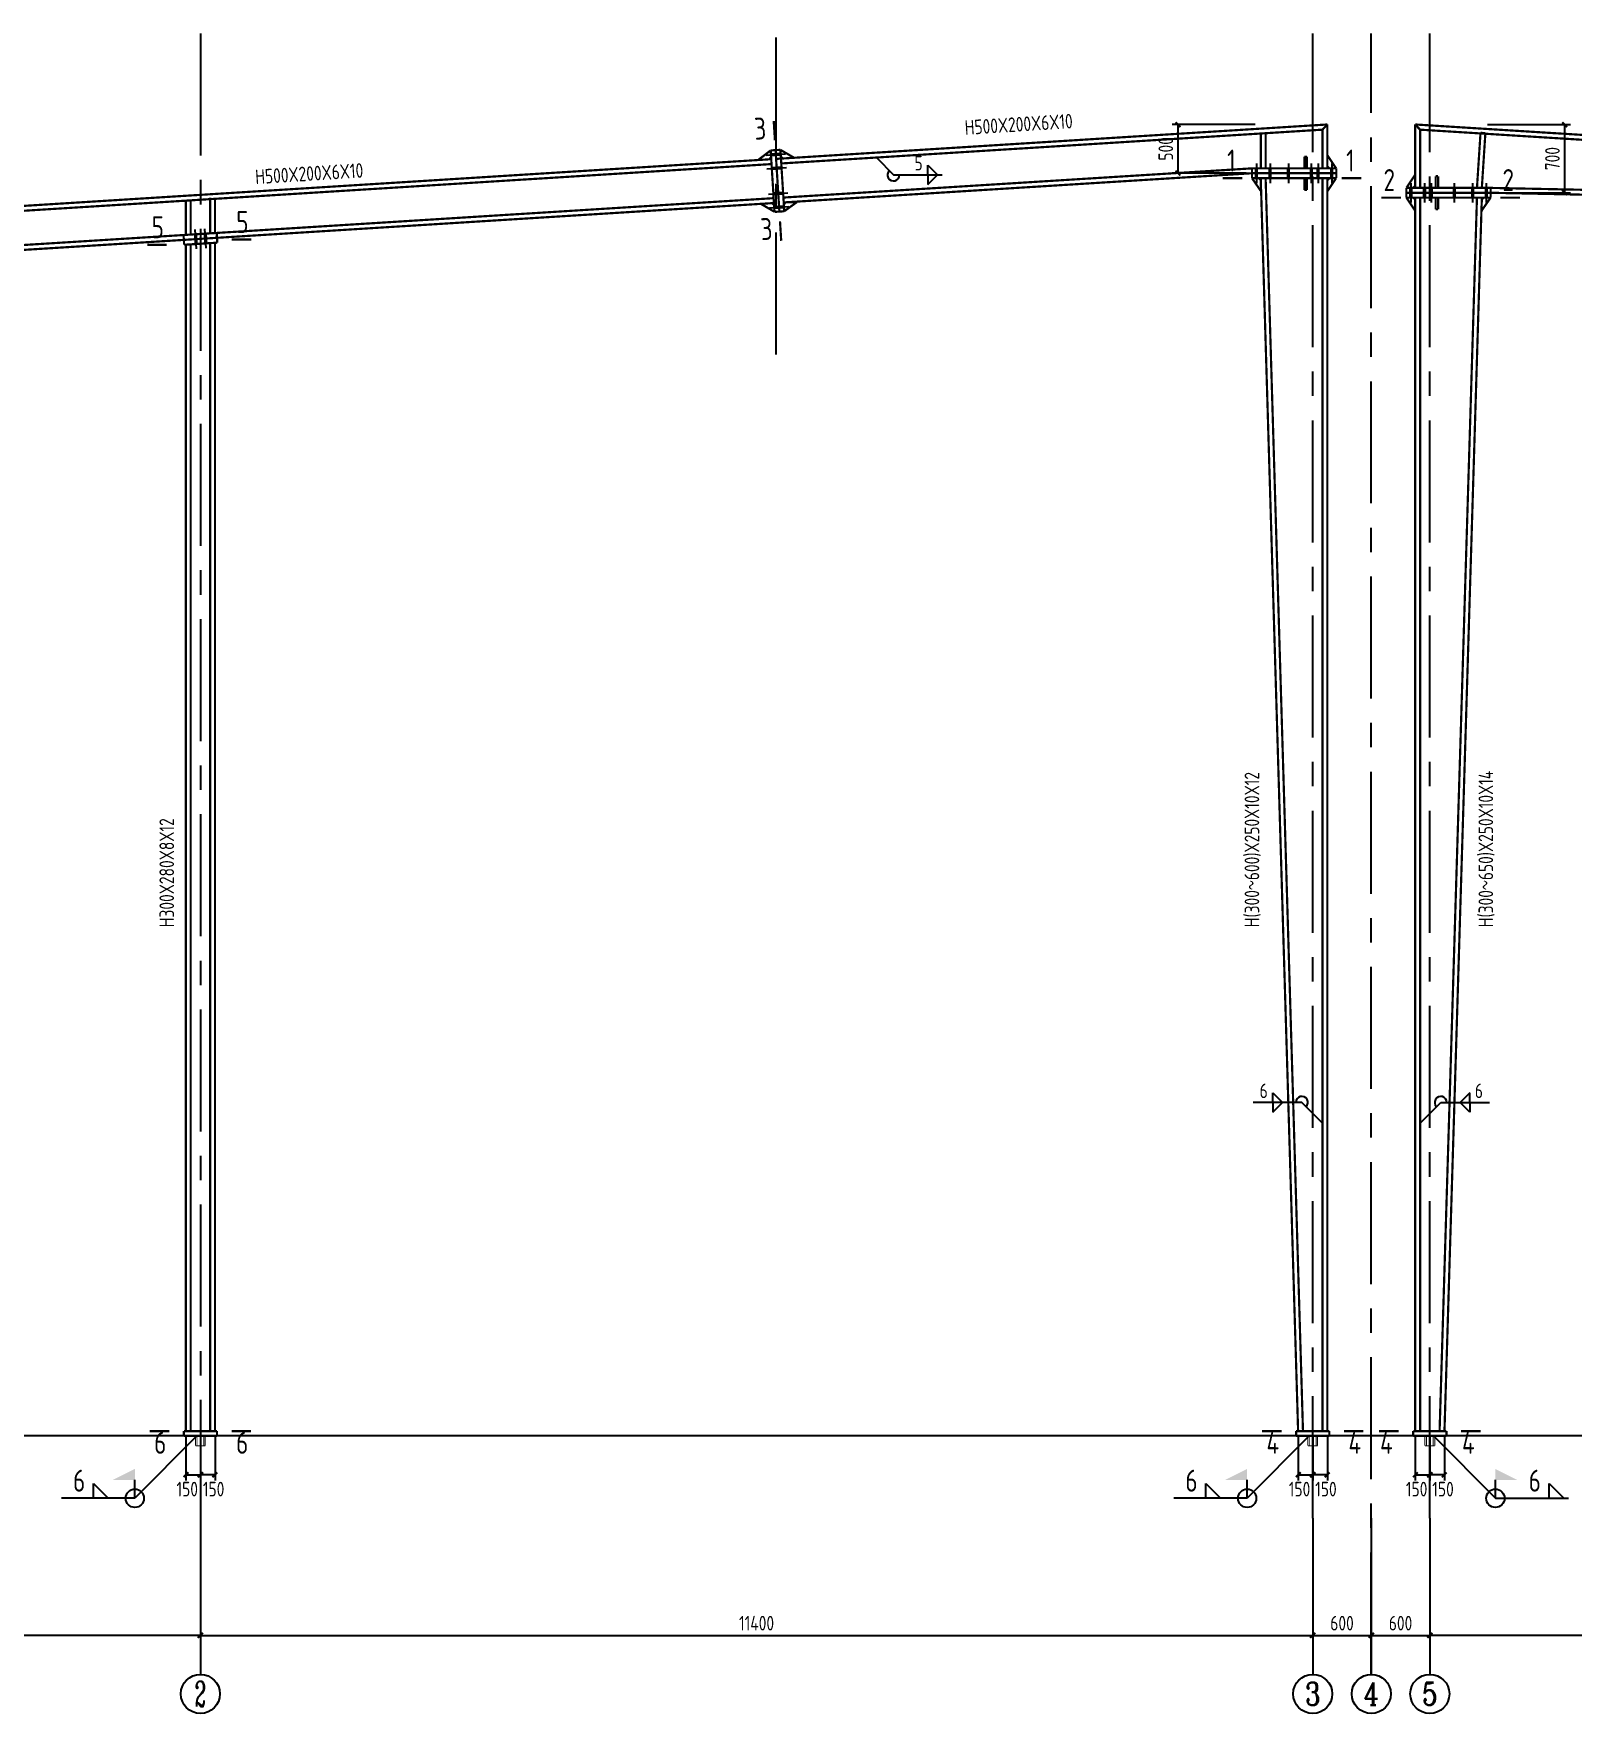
# Model space of a CAD drawing. Header units: millimetres. Extents: x 866309 to 879639, y 39442 to 44891.
# Drawn here: x 877559.4 to 877874.8, y 39659.6 to 40003.8 of the extents above; entities that cross this region are included whole.
import ezdxf
from ezdxf.enums import TextEntityAlignment as Align

# ---------------------------------------------------------------- set-up
doc = ezdxf.new("R2010")
doc.units = ezdxf.units.MM
doc.header["$LTSCALE"] = 1000
doc.header["$MEASUREMENT"] = 0
doc.linetypes.add('CENTER', pattern=[2, 1.25, -0.25, 0.25, -0.25])
doc.linetypes.add('DOTE', pattern=[2.42, 2, -0.2, 0.02, -0.2])
for name, color, linetype in [('10', 7, 'Continuous'), ('114', 2, 'Continuous'), ('116', 1, 'Continuous'), ('14', 2, 'Continuous'), ('AXIS', 3, 'Continuous'), ('AXIS_TEXT', 7, 'Continuous'), ('DIM', 7, 'Continuous'), ('DOTE', 1, 'DOTE'), ('M_Prof', 2, 'Continuous'), ('柱子', 8, 'Continuous'), ('标准截面(白色)', 7, 'Continuous'), ('焊缝标注', 3, 'Continuous')]:
    doc.layers.add(name, color=color, linetype=linetype)
doc.styles.add('_TCH_AXIS', font='COMPLEX', dxfattribs={"bigfont": 'GBCBIG'})
doc.styles.add('COMPLEX', font='COMPLEX')
doc.styles.add('GBHZ', font='gbenor.shx', dxfattribs={"width": 0.9, "bigfont": 'gbcbig.shx'})
doc.dimstyles.new('Y50', dxfattribs={"dimscale": 0, "dimtxt": 3, "dimasz": 0.01, "dimexe": 1.2, "dimexo": 1, "dimgap": 1, "dimtad": 1, "dimdec": 0, "dimlfac": 50, "dimzin": 0, "dimdsep": 46, "dimtxsty": 'GBHZ', "dimblk1": 'DX', "dimblk2": 'DX', "dimsah": 1, "dimcen": 0.09, "dimdle": 1, "dimadec": 0, "dimazin": 0, "dimtfac": 1, "dimtdec": 0, "dimtix": 1, "dimtmove": 2, "dimatfit": 3, "dimldrblk": 'DX', "dimfxl": 0, "dimtolj": 1, "dimtzin": 0, "dimarcsym": 0})

# ---------------------------------------------------------------- blocks, each defined once
blk = doc.blocks.new('_AXISO')
blk.add_circle((0, 0), 0.5)
at = {"layer": 'AXIS_TEXT', "style": 'COMPLEX', "width": 1.041667}
blk.add_attdef('A', text='', height=0.56, dxfattribs=at).set_placement((-0.25, -0.28), (0.25, -0.28), align=Align.FIT)
blk = doc.blocks.new('DX')
at = {"color": 0, "linetype": 'ByBlock', "const_width": 40}
blk.add_lwpolyline([(-54, -51), (46, 49)], dxfattribs=at)
blk = doc.blocks.new('*D2059')
at = {"layer": 'Defpoints', "color": 0, "transparency": 16777216}
for p in [(877593.61, 39699.56), (877821.61, 39699.56), (877821.61, 39675.56)]:
    blk.add_point(p, dxfattribs=at)
at = {"layer": 'dim', "color": 0, "lineweight": -2, "transparency": 16777216}
for p, q in [((877593.61, 39698.56), (877593.61, 39674.36)), ((877821.61, 39698.56), (877821.61, 39674.36)), ((877593.62, 39675.56), (877821.6, 39675.56))]:
    blk.add_line(p, q, dxfattribs=at)
at = {"layer": 'dim', "color": 0, "lineweight": -2, "transparency": 16777216, "xscale": 0.01, "yscale": 0.01, "zscale": 0.01, "rotation": 180}
blk.add_blockref('DX', (877593.61, 39675.56), dxfattribs=at)
at = {"layer": 'dim', "color": 0, "lineweight": -2, "transparency": 16777216, "xscale": 0.01, "yscale": 0.01, "zscale": 0.01}
blk.add_blockref('DX', (877821.61, 39675.56), dxfattribs=at)
at = {"layer": 'dim', "color": 0, "transparency": 16777216, "insert": (877707.61, 39678.06), "char_height": 3, "attachment_point": 5, "style": 'GBHZ'}
blk.add_mtext('\\A1;11400', dxfattribs=at)
blk = doc.blocks.new('*D2060')
at = {"layer": 'Defpoints', "color": 0, "transparency": 16777216}
for p in [(877821.61, 39699.56), (877833.61, 39699.56), (877833.61, 39675.56)]:
    blk.add_point(p, dxfattribs=at)
at = {"layer": 'dim', "color": 0, "lineweight": -2, "transparency": 16777216}
for p, q in [((877821.61, 39698.56), (877821.61, 39674.36)), ((877833.61, 39698.56), (877833.61, 39674.36)), ((877821.62, 39675.56), (877833.6, 39675.56))]:
    blk.add_line(p, q, dxfattribs=at)
at = {"layer": 'dim', "color": 0, "lineweight": -2, "transparency": 16777216, "xscale": 0.01, "yscale": 0.01, "zscale": 0.01, "rotation": 180}
blk.add_blockref('DX', (877821.61, 39675.56), dxfattribs=at)
at = {"layer": 'dim', "color": 0, "lineweight": -2, "transparency": 16777216, "xscale": 0.01, "yscale": 0.01, "zscale": 0.01}
blk.add_blockref('DX', (877833.61, 39675.56), dxfattribs=at)
at = {"layer": 'dim', "color": 0, "transparency": 16777216, "insert": (877827.61, 39678.06), "char_height": 3, "attachment_point": 5, "style": 'GBHZ'}
blk.add_mtext('\\A1;600', dxfattribs=at)
blk = doc.blocks.new('*D2061')
at = {"layer": 'Defpoints', "color": 0, "transparency": 16777216}
for p in [(877833.61, 39699.56), (877845.61, 39699.56), (877845.61, 39675.56)]:
    blk.add_point(p, dxfattribs=at)
at = {"layer": 'dim', "color": 0, "lineweight": -2, "transparency": 16777216}
for p, q in [((877833.61, 39698.56), (877833.61, 39674.36)), ((877845.61, 39698.56), (877845.61, 39674.36)), ((877833.62, 39675.56), (877845.6, 39675.56))]:
    blk.add_line(p, q, dxfattribs=at)
at = {"layer": 'dim', "color": 0, "lineweight": -2, "transparency": 16777216, "xscale": 0.01, "yscale": 0.01, "zscale": 0.01, "rotation": 180}
blk.add_blockref('DX', (877833.61, 39675.56), dxfattribs=at)
at = {"layer": 'dim', "color": 0, "lineweight": -2, "transparency": 16777216, "xscale": 0.01, "yscale": 0.01, "zscale": 0.01}
blk.add_blockref('DX', (877845.61, 39675.56), dxfattribs=at)
at = {"layer": 'dim', "color": 0, "transparency": 16777216, "insert": (877839.61, 39678.06), "char_height": 3, "attachment_point": 5, "style": 'GBHZ'}
blk.add_mtext('\\A1;600', dxfattribs=at)
blk = doc.blocks.new('*D2064')
at = {"layer": 'Defpoints', "color": 0, "transparency": 16777216}
for p in [(877810.83, 39985.21), (877793.99, 39975.21), (877809, 39975.21)]:
    blk.add_point(p, dxfattribs=at)
at = {"layer": 'dim', "color": 0, "lineweight": -2, "transparency": 16777216}
for p, q in [((877809.83, 39985.21), (877792.79, 39985.21)), ((877793.99, 39985.2), (877793.99, 39975.22)), ((877808, 39975.21), (877792.79, 39975.21))]:
    blk.add_line(p, q, dxfattribs=at)
at = {"layer": 'dim', "color": 0, "lineweight": -2, "transparency": 16777216, "xscale": 0.01, "yscale": 0.01, "zscale": 0.01}
for p, rotation in [((877793.99, 39985.21), 90), ((877793.99, 39975.21), 270)]:
    blk.add_blockref('DX', p, dxfattribs=dict(at, rotation=rotation))
at = {"layer": 'dim', "color": 0, "transparency": 16777216, "insert": (877791.49, 39980.21), "char_height": 3, "attachment_point": 5, "rotation": 90, "style": 'GBHZ'}
blk.add_mtext('\\A1;500', dxfattribs=at)
blk = doc.blocks.new('*D2065')
at = {"layer": 'Defpoints', "color": 0, "transparency": 16777216}
for p in [(877818.61, 39717.42), (877821.61, 39717.42), (877821.61, 39708.47)]:
    blk.add_point(p, dxfattribs=at)
at = {"layer": 'dim', "color": 0, "lineweight": -2, "transparency": 16777216}
for p, q in [((877818.61, 39716.42), (877818.61, 39707.27)), ((877821.61, 39716.42), (877821.61, 39707.27)), ((877818.62, 39708.47), (877821.6, 39708.47))]:
    blk.add_line(p, q, dxfattribs=at)
at = {"layer": 'dim', "color": 0, "lineweight": -2, "transparency": 16777216, "xscale": 0.01, "yscale": 0.01, "zscale": 0.01, "rotation": 180}
blk.add_blockref('DX', (877818.61, 39708.47), dxfattribs=at)
at = {"layer": 'dim', "color": 0, "lineweight": -2, "transparency": 16777216, "xscale": 0.01, "yscale": 0.01, "zscale": 0.01}
blk.add_blockref('DX', (877821.61, 39708.47), dxfattribs=at)
at = {"layer": 'dim', "color": 0, "transparency": 16777216, "insert": (877818.91, 39705.53), "char_height": 3, "attachment_point": 5, "style": 'GBHZ'}
blk.add_mtext('\\A1;150', dxfattribs=at)
blk = doc.blocks.new('*D2066')
at = {"layer": 'Defpoints', "color": 0, "transparency": 16777216}
for p in [(877821.61, 39717.42), (877824.61, 39717.42), (877821.61, 39708.47)]:
    blk.add_point(p, dxfattribs=at)
at = {"layer": 'dim', "color": 0, "lineweight": -2, "transparency": 16777216}
for p, q in [((877821.61, 39716.42), (877821.61, 39707.27)), ((877824.61, 39716.42), (877824.61, 39707.27)), ((877824.6, 39708.47), (877821.62, 39708.47))]:
    blk.add_line(p, q, dxfattribs=at)
at = {"layer": 'dim', "color": 0, "lineweight": -2, "transparency": 16777216, "xscale": 0.01, "yscale": 0.01, "zscale": 0.01, "rotation": 180}
blk.add_blockref('DX', (877821.61, 39708.47), dxfattribs=at)
at = {"layer": 'dim', "color": 0, "lineweight": -2, "transparency": 16777216, "xscale": 0.01, "yscale": 0.01, "zscale": 0.01}
blk.add_blockref('DX', (877824.61, 39708.47), dxfattribs=at)
at = {"layer": 'dim', "color": 0, "transparency": 16777216, "insert": (877824.32, 39705.53), "char_height": 3, "attachment_point": 5, "style": 'GBHZ'}
blk.add_mtext('\\A1;150', dxfattribs=at)
blk = doc.blocks.new('*D2034')
at = {"layer": 'Defpoints', "color": 0, "transparency": 16777216}
for p in [(877845.61, 39717.42), (877848.61, 39717.42), (877845.61, 39708.47)]:
    blk.add_point(p, dxfattribs=at)
at = {"layer": 'dim', "color": 0, "lineweight": -2, "transparency": 16777216}
for p, q in [((877845.61, 39716.42), (877845.61, 39707.27)), ((877848.61, 39716.42), (877848.61, 39707.27)), ((877848.6, 39708.47), (877845.62, 39708.47))]:
    blk.add_line(p, q, dxfattribs=at)
at = {"layer": 'dim', "color": 0, "lineweight": -2, "transparency": 16777216, "xscale": 0.01, "yscale": 0.01, "zscale": 0.01, "rotation": 180}
blk.add_blockref('DX', (877845.61, 39708.47), dxfattribs=at)
at = {"layer": 'dim', "color": 0, "lineweight": -2, "transparency": 16777216, "xscale": 0.01, "yscale": 0.01, "zscale": 0.01}
blk.add_blockref('DX', (877848.61, 39708.47), dxfattribs=at)
at = {"layer": 'dim', "color": 0, "transparency": 16777216, "insert": (877848.32, 39705.53), "char_height": 3, "attachment_point": 5, "style": 'GBHZ'}
blk.add_mtext('\\A1;150', dxfattribs=at)
blk = doc.blocks.new('*D2035')
at = {"layer": 'Defpoints', "color": 0, "transparency": 16777216}
for p in [(877842.61, 39717.42), (877845.61, 39717.42), (877845.61, 39708.47)]:
    blk.add_point(p, dxfattribs=at)
at = {"layer": 'dim', "color": 0, "lineweight": -2, "transparency": 16777216}
for p, q in [((877842.61, 39716.42), (877842.61, 39707.27)), ((877845.61, 39716.42), (877845.61, 39707.27)), ((877842.62, 39708.47), (877845.6, 39708.47))]:
    blk.add_line(p, q, dxfattribs=at)
at = {"layer": 'dim', "color": 0, "lineweight": -2, "transparency": 16777216, "xscale": 0.01, "yscale": 0.01, "zscale": 0.01, "rotation": 180}
blk.add_blockref('DX', (877842.61, 39708.47), dxfattribs=at)
at = {"layer": 'dim', "color": 0, "lineweight": -2, "transparency": 16777216, "xscale": 0.01, "yscale": 0.01, "zscale": 0.01}
blk.add_blockref('DX', (877845.61, 39708.47), dxfattribs=at)
at = {"layer": 'dim', "color": 0, "transparency": 16777216, "insert": (877842.91, 39705.53), "char_height": 3, "attachment_point": 5, "style": 'GBHZ'}
blk.add_mtext('\\A1;150', dxfattribs=at)
blk = doc.blocks.new('*D2030')
at = {"layer": 'Defpoints', "color": 0, "transparency": 16777216}
for p in [(877845.61, 39699.56), (878303.61, 39699.56), (877845.61, 39675.56)]:
    blk.add_point(p, dxfattribs=at)
at = {"layer": 'dim', "color": 0, "lineweight": -2, "transparency": 16777216}
for p, q in [((877845.61, 39698.56), (877845.61, 39674.36)), ((878303.61, 39698.56), (878303.61, 39674.36)), ((878303.6, 39675.56), (877845.62, 39675.56))]:
    blk.add_line(p, q, dxfattribs=at)
at = {"layer": 'dim', "color": 0, "lineweight": -2, "transparency": 16777216, "xscale": 0.01, "yscale": 0.01, "zscale": 0.01, "rotation": 180}
blk.add_blockref('DX', (877845.61, 39675.56), dxfattribs=at)
at = {"layer": 'dim', "color": 0, "lineweight": -2, "transparency": 16777216, "xscale": 0.01, "yscale": 0.01, "zscale": 0.01}
blk.add_blockref('DX', (878303.61, 39675.56), dxfattribs=at)
at = {"layer": 'dim', "color": 0, "transparency": 16777216, "insert": (878074.61, 39678.06), "char_height": 3, "attachment_point": 5, "style": 'GBHZ'}
blk.add_mtext('\\A1;22900', dxfattribs=at)
blk = doc.blocks.new('*D2164')
at = {"layer": 'Defpoints', "color": 0, "transparency": 16777216}
for p in [(877363.61, 39699.56), (877593.61, 39699.56), (877363.61, 39675.56)]:
    blk.add_point(p, dxfattribs=at)
at = {"layer": 'dim', "color": 0, "lineweight": -2, "transparency": 16777216}
for p, q in [((877363.61, 39698.56), (877363.61, 39674.36)), ((877593.61, 39698.56), (877593.61, 39674.36)), ((877593.6, 39675.56), (877363.62, 39675.56))]:
    blk.add_line(p, q, dxfattribs=at)
at = {"layer": 'dim', "color": 0, "lineweight": -2, "transparency": 16777216, "xscale": 0.01, "yscale": 0.01, "zscale": 0.01, "rotation": 180}
blk.add_blockref('DX', (877363.61, 39675.56), dxfattribs=at)
at = {"layer": 'dim', "color": 0, "lineweight": -2, "transparency": 16777216, "xscale": 0.01, "yscale": 0.01, "zscale": 0.01}
blk.add_blockref('DX', (877593.61, 39675.56), dxfattribs=at)
at = {"layer": 'dim', "color": 0, "transparency": 16777216, "insert": (877478.61, 39678.06), "char_height": 3, "attachment_point": 5, "style": 'GBHZ'}
blk.add_mtext('\\A1;11500', dxfattribs=at)
blk = doc.blocks.new('*D2165')
at = {"layer": 'Defpoints', "color": 0, "transparency": 16777216}
for p in [(877590.61, 39717.42), (877593.61, 39717.42), (877593.61, 39708.47)]:
    blk.add_point(p, dxfattribs=at)
at = {"layer": 'dim', "color": 0, "lineweight": -2, "transparency": 16777216}
for p, q in [((877590.61, 39716.42), (877590.61, 39707.27)), ((877593.61, 39716.42), (877593.61, 39707.27)), ((877590.62, 39708.47), (877593.6, 39708.47))]:
    blk.add_line(p, q, dxfattribs=at)
at = {"layer": 'dim', "color": 0, "lineweight": -2, "transparency": 16777216, "xscale": 0.01, "yscale": 0.01, "zscale": 0.01, "rotation": 180}
blk.add_blockref('DX', (877590.61, 39708.47), dxfattribs=at)
at = {"layer": 'dim', "color": 0, "lineweight": -2, "transparency": 16777216, "xscale": 0.01, "yscale": 0.01, "zscale": 0.01}
blk.add_blockref('DX', (877593.61, 39708.47), dxfattribs=at)
at = {"layer": 'dim', "color": 0, "transparency": 16777216, "insert": (877590.91, 39705.53), "char_height": 3, "attachment_point": 5, "style": 'GBHZ'}
blk.add_mtext('\\A1;150', dxfattribs=at)
blk = doc.blocks.new('*D2166')
at = {"layer": 'Defpoints', "color": 0, "transparency": 16777216}
for p in [(877593.61, 39717.42), (877596.61, 39717.42), (877593.61, 39708.47)]:
    blk.add_point(p, dxfattribs=at)
at = {"layer": 'dim', "color": 0, "lineweight": -2, "transparency": 16777216}
for p, q in [((877593.61, 39716.42), (877593.61, 39707.27)), ((877596.61, 39716.42), (877596.61, 39707.27)), ((877596.6, 39708.47), (877593.62, 39708.47))]:
    blk.add_line(p, q, dxfattribs=at)
at = {"layer": 'dim', "color": 0, "lineweight": -2, "transparency": 16777216, "xscale": 0.01, "yscale": 0.01, "zscale": 0.01, "rotation": 180}
blk.add_blockref('DX', (877593.61, 39708.47), dxfattribs=at)
at = {"layer": 'dim', "color": 0, "lineweight": -2, "transparency": 16777216, "xscale": 0.01, "yscale": 0.01, "zscale": 0.01}
blk.add_blockref('DX', (877596.61, 39708.47), dxfattribs=at)
at = {"layer": 'dim', "color": 0, "transparency": 16777216, "insert": (877596.32, 39705.53), "char_height": 3, "attachment_point": 5, "style": 'GBHZ'}
blk.add_mtext('\\A1;150', dxfattribs=at)
blk = doc.blocks.new('*D2337')
at = {"layer": 'Defpoints', "color": 0, "transparency": 16777216}
for p in [(877856.4, 39985.21), (877858.23, 39971.21), (877873.24, 39971.21)]:
    blk.add_point(p, dxfattribs=at)
at = {"layer": 'dim', "color": 0, "lineweight": -2, "transparency": 16777216}
for p, q in [((877857.4, 39985.21), (877874.44, 39985.21)), ((877873.24, 39985.2), (877873.24, 39971.22)), ((877859.23, 39971.21), (877874.44, 39971.21))]:
    blk.add_line(p, q, dxfattribs=at)
at = {"layer": 'dim', "color": 0, "lineweight": -2, "transparency": 16777216, "xscale": 0.01, "yscale": 0.01, "zscale": 0.01}
for p, rotation in [((877873.24, 39985.21), 90), ((877873.24, 39971.21), 270)]:
    blk.add_blockref('DX', p, dxfattribs=dict(at, rotation=rotation))
at = {"layer": 'dim', "color": 0, "transparency": 16777216, "insert": (877870.74, 39978.21), "char_height": 3, "attachment_point": 5, "rotation": 90, "style": 'GBHZ'}
blk.add_mtext('\\A1;700', dxfattribs=at)

msp = doc.modelspace()

# ---------------------------------------------------------------- linework, layer by layer
at = {"layer": '10', "const_width": 0.45}
for points in [[(877711.127, 39985.938), (877711.377, 39981.945)], [(877803.153, 39974.213), (877807.153, 39974.213)], [(877831.54, 39974.213), (877827.54, 39974.213)], [(877835.687, 39970.213), (877839.687, 39970.213)], [(877864.074, 39970.213), (877860.074, 39970.213)], [(877712.662, 39961.365), (877712.413, 39965.358)], [(877586.701, 39960.547), (877582.701, 39960.547)], [(877604.039, 39961.616), (877600.039, 39961.616)], [(877583.213, 39717.422), (877587.213, 39717.422)], [(877604.013, 39717.422), (877600.013, 39717.422)], [(877811.213, 39717.422), (877815.213, 39717.422)], [(877832.013, 39717.422), (877828.013, 39717.422)], [(877835.213, 39717.422), (877839.213, 39717.422)], [(877856.013, 39717.422), (877852.013, 39717.422)]]:
    msp.add_lwpolyline(points, dxfattribs=at)
at = {"layer": '114'}
for p, q in [((877709.561, 39978.926), (877713.554, 39979.176)), ((877810.053, 39977.213), (877810.053, 39973.213)), ((877812.853, 39977.213), (877812.853, 39973.213)), ((877816.612, 39977.213), (877816.612, 39973.213)), ((877821.313, 39977.213), (877821.313, 39973.213)), ((877822.713, 39977.213), (877822.713, 39973.213)), ((877825.513, 39977.213), (877825.513, 39973.213)), ((877709.736, 39976.132), (877713.728, 39976.381)), ((877710.06, 39970.942), (877714.052, 39971.191)), ((877841.713, 39973.213), (877841.713, 39969.213)), ((877844.514, 39973.213), (877844.514, 39969.213)), ((877845.914, 39973.213), (877845.914, 39969.213)), ((877850.615, 39973.213), (877850.615, 39969.213)), ((877854.374, 39973.213), (877854.374, 39969.213)), ((877857.174, 39973.213), (877857.174, 39969.213)), ((877710.234, 39968.147), (877714.227, 39968.397)), ((877592.802, 39959.712), (877592.553, 39963.704)), ((877594.799, 39959.837), (877594.549, 39963.829))]:
    msp.add_line(p, q, dxfattribs=at)
at = {"layer": '114', "color": 1, "const_width": 0.7}
for points in [[(877710.559, 39978.989), (877712.555, 39979.113)], [(877710.734, 39976.194), (877712.73, 39976.319)], [(877810.053, 39976.213), (877810.053, 39974.213)], [(877812.853, 39976.213), (877812.853, 39974.213)], [(877816.612, 39976.213), (877816.612, 39974.213)], [(877821.313, 39976.213), (877821.313, 39974.213)], [(877822.713, 39976.213), (877822.713, 39974.213)], [(877825.513, 39976.213), (877825.513, 39974.213)], [(877711.058, 39971.004), (877713.054, 39971.129)], [(877841.713, 39972.213), (877841.713, 39970.213)], [(877844.514, 39972.213), (877844.514, 39970.213)], [(877845.914, 39972.213), (877845.914, 39970.213)], [(877850.615, 39972.213), (877850.615, 39970.213)], [(877854.374, 39972.213), (877854.374, 39970.213)], [(877857.174, 39972.213), (877857.174, 39970.213)], [(877711.232, 39968.21), (877713.229, 39968.334)], [(877592.74, 39960.71), (877592.615, 39962.706)], [(877594.736, 39960.835), (877594.612, 39962.831)]]:
    msp.add_lwpolyline(points, dxfattribs=at)
at = {"layer": '116', "const_width": 0.2}
for points in [[(877592.613, 39716.422), (877592.613, 39714.422)], [(877592.913, 39716.422), (877592.913, 39714.422)], [(877594.313, 39716.422), (877594.313, 39714.422)], [(877594.613, 39716.422), (877594.613, 39714.422)], [(877820.613, 39716.422), (877820.613, 39714.422)], [(877820.913, 39716.422), (877820.913, 39714.422)], [(877822.313, 39716.422), (877822.313, 39714.422)], [(877822.613, 39716.422), (877822.613, 39714.422)], [(877844.613, 39716.422), (877844.613, 39714.422)], [(877844.913, 39716.422), (877844.913, 39714.422)], [(877846.313, 39716.422), (877846.313, 39714.422)], [(877846.613, 39716.422), (877846.613, 39714.422)], [(877594.613, 39714.422), (877592.613, 39714.422)], [(877822.613, 39714.422), (877820.613, 39714.422)], [(877844.613, 39714.422), (877846.613, 39714.422)]]:
    msp.add_lwpolyline(points, dxfattribs=at)
at = {"layer": '14', "const_width": 0.45}
for points in [[(877810.957, 39983.434), (877810.953, 39976.213)], [(877811.953, 39976.213), (877811.953, 39983.496)], [(877823.613, 39984.145), (877824.613, 39985.209)], [(877823.613, 39976.213), (877823.613, 39984.145)], [(877824.613, 39985.209), (877824.613, 39976.213)], [(877843.614, 39984.145), (877842.613, 39985.209)], [(877842.613, 39985.209), (877842.613, 39972.213)], [(877843.614, 39972.213), (877843.614, 39984.145)], [(877855.274, 39972.213), (877856.003, 39983.496)], [(877856.003, 39983.496), (877856.999, 39983.434)], [(877856.999, 39983.434), (877856.274, 39972.213)], [(877710.503, 39979.887), (877711.501, 39979.949)], [(877711.501, 39979.949), (877712.499, 39980.012)], [(877711.501, 39979.949), (877712.288, 39967.354)], [(877712.288, 39967.354), (877711.501, 39979.949)], [(877712.499, 39980.012), (877713.286, 39967.416)], [(877712.587, 39978.614), (877712.499, 39980.011)], [(877712.499, 39980.011), (877715.306, 39978.383)], [(877707.921, 39977.922), (877710.503, 39979.887)], [(877710.216, 39978.065), (877707.921, 39977.922)], [(877710.59, 39978.49), (877710.216, 39978.065)], [(877711.29, 39967.291), (877710.503, 39979.887)], [(877710.503, 39979.887), (877710.59, 39978.49)], [(877713.011, 39978.24), (877712.587, 39978.614)], [(877715.306, 39978.383), (877713.011, 39978.24)], [(877820.413, 39978.613), (877819.913, 39978.613)], [(877819.913, 39978.613), (877819.913, 39976.213)], [(877820.413, 39976.213), (877820.413, 39978.613)], [(877824.613, 39976.613), (877824.613, 39978.913)], [(877824.613, 39978.913), (877826.413, 39976.213)], [(877825.013, 39976.213), (877824.613, 39976.613)], [(877809.153, 39976.213), (877826.442, 39976.213)], [(877809.153, 39975.213), (877809.153, 39976.213)], [(877809.153, 39975.213), (877826.442, 39975.213)], [(877809.153, 39974.213), (877809.153, 39975.213)], [(877826.442, 39975.213), (877809.153, 39975.213)], [(877826.442, 39974.213), (877809.153, 39974.213)], [(877811.014, 39971.514), (877809.153, 39974.213)], [(877809.153, 39974.213), (877810.553, 39974.213)], [(877810.553, 39974.213), (877810.962, 39973.813)], [(877810.953, 39976.213), (877811.953, 39976.213)], [(877810.962, 39973.813), (877811.014, 39971.514)], [(877819.913, 39976.213), (877820.413, 39976.213)], [(877819.913, 39971.813), (877819.913, 39974.213)], [(877819.913, 39974.213), (877820.413, 39974.213)], [(877820.413, 39974.213), (877820.413, 39971.813)], [(877824.613, 39976.213), (877823.613, 39976.213)], [(877826.413, 39974.213), (877824.613, 39971.513)], [(877824.613, 39973.813), (877825.013, 39974.213)], [(877824.613, 39971.513), (877824.613, 39973.813)], [(877826.413, 39976.213), (877825.013, 39976.213)], [(877825.013, 39974.213), (877826.413, 39974.213)], [(877826.442, 39976.213), (877826.442, 39975.213)], [(877826.442, 39975.213), (877826.442, 39974.213)], [(877842.613, 39974.913), (877840.813, 39972.213)], [(877842.613, 39972.613), (877842.613, 39974.913)], [(877846.814, 39972.213), (877846.814, 39974.613)], [(877846.814, 39974.613), (877847.314, 39974.613)], [(877847.314, 39974.613), (877847.314, 39972.213)], [(877591.614, 39962.644), (877591.614, 39969.657)], [(877595.613, 39962.893), (877595.613, 39970.213)], [(877596.613, 39962.956), (877596.613, 39970.213)], [(877820.413, 39971.813), (877819.913, 39971.813)], [(877858.074, 39972.213), (877840.784, 39972.213)], [(877840.784, 39972.213), (877840.784, 39971.213)], [(877858.074, 39971.213), (877840.784, 39971.213)], [(877840.784, 39971.213), (877840.784, 39970.213)], [(877840.784, 39971.213), (877858.074, 39971.213)], [(877840.784, 39970.213), (877858.074, 39970.213)], [(877840.813, 39972.213), (877842.213, 39972.213)], [(877840.813, 39970.213), (877842.613, 39967.513)], [(877842.213, 39970.213), (877840.813, 39970.213)], [(877842.213, 39972.213), (877842.613, 39972.613)], [(877842.613, 39969.813), (877842.213, 39970.213)], [(877842.613, 39972.213), (877843.614, 39972.213)], [(877842.613, 39967.513), (877842.613, 39969.813)], [(877847.314, 39972.213), (877846.814, 39972.213)], [(877846.814, 39970.213), (877846.814, 39967.813)], [(877847.314, 39970.213), (877846.814, 39970.213)], [(877847.314, 39967.813), (877847.314, 39970.213)], [(877856.274, 39972.213), (877855.274, 39972.213)], [(877856.213, 39967.514), (877858.074, 39970.213)], [(877856.265, 39969.813), (877856.213, 39967.514)], [(877856.674, 39970.213), (877856.265, 39969.813)], [(877858.074, 39970.213), (877856.674, 39970.213)], [(877858.074, 39971.213), (877858.074, 39972.213)], [(877858.074, 39970.213), (877858.074, 39971.213)], [(877590.613, 39962.581), (877590.613, 39969.595)], [(877708.482, 39968.94), (877710.777, 39969.083)], [(877711.289, 39967.311), (877708.482, 39968.94)], [(877710.777, 39969.083), (877711.201, 39968.709)], [(877711.201, 39968.709), (877711.289, 39967.311)], [(877712.288, 39967.354), (877711.29, 39967.291)], [(877713.286, 39967.416), (877712.288, 39967.354)], [(877713.197, 39968.833), (877713.572, 39969.241)], [(877713.285, 39967.436), (877713.197, 39968.833)], [(877715.872, 39969.289), (877713.285, 39967.436)], [(877713.572, 39969.241), (877715.872, 39969.289)], [(877846.814, 39967.813), (877847.314, 39967.813)], [(877590.154, 39962.552), (877596.949, 39962.977)], [(877596.949, 39962.977), (877597.011, 39961.979)], [(877590.154, 39962.552), (877590.216, 39961.554)], [(877590.216, 39961.554), (877597.011, 39961.979)], [(877597.011, 39961.979), (877590.216, 39961.554)], [(877590.278, 39960.556), (877590.216, 39961.554)], [(877597.073, 39960.981), (877590.278, 39960.556)], [(877597.011, 39961.979), (877597.073, 39960.981)], [(877590.213, 39716.422), (877590.213, 39717.422)], [(877590.213, 39717.422), (877597.013, 39717.422)], [(877597.013, 39716.422), (877590.213, 39716.422)], [(877597.013, 39717.422), (877597.013, 39716.422)], [(877818.213, 39716.422), (877818.213, 39717.422)], [(877818.213, 39717.422), (877825.013, 39717.422)], [(877825.013, 39716.422), (877818.213, 39716.422)], [(877825.013, 39717.422), (877825.013, 39716.422)], [(877849.013, 39717.422), (877842.213, 39717.422)], [(877842.213, 39717.422), (877842.213, 39716.422)], [(877842.213, 39716.422), (877849.013, 39716.422)], [(877849.013, 39716.422), (877849.013, 39717.422)]]:
    msp.add_lwpolyline(points, dxfattribs=at)
at = {"layer": 'AXIS', "color": 0}
for p, q in [((877593.613, 39699.563), (877593.613, 39667.563)), ((877821.613, 39699.563), (877821.613, 39667.563)), ((877833.613, 39699.563), (877833.613, 39667.563)), ((877845.613, 39699.563), (877845.613, 39667.563))]:
    msp.add_line(p, q, dxfattribs=at)
at = {"layer": 'DOTE', "linetype": 'CENTER', "ltscale": 0.02}
for p, q in [((877593.613, 40003.833), (877593.613, 39699.563)), ((877711.613, 39938.043), (877711.613, 40003.833)), ((877821.613, 39699.563), (877821.613, 40003.833)), ((877833.613, 39667.563), (877833.613, 40003.833)), ((877845.613, 39699.563), (877845.613, 40003.833))]:
    msp.add_line(p, q, dxfattribs=at)
at = {"layer": 'M_Prof'}
msp.add_line((878315.051, 39716.422), (877352.395, 39716.422), dxfattribs=at)
at = {"layer": '柱子', "const_width": 0.45}
for points in [[(877711.613, 39978.153), (877824.613, 39985.209)], [(877712.674, 39977.217), (877823.613, 39984.145)], [(877955.613, 39978.153), (877842.613, 39985.209)], [(877954.553, 39977.217), (877843.614, 39984.145)], [(877485.61, 39964.04), (877710.615, 39978.09)], [(877485.672, 39963.042), (877710.678, 39977.092)], [(877713.11, 39970.231), (877809.143, 39976.213)], [(877713.172, 39969.232), (877809.143, 39975.213)], [(877818.613, 39717.422), (877810.953, 39974.213)], [(877811.953, 39974.213), (877810.953, 39974.213)], [(877819.613, 39717.422), (877811.953, 39974.213)], [(877823.613, 39717.422), (877823.613, 39974.213)], [(877824.613, 39974.213), (877823.613, 39974.213)], [(877824.613, 39717.422), (877824.613, 39974.213)], [(877486.108, 39956.055), (877711.114, 39970.106)], [(877842.613, 39717.422), (877842.613, 39970.213)], [(877842.613, 39970.213), (877843.614, 39970.213)], [(877843.614, 39717.422), (877843.614, 39970.213)], [(877847.613, 39717.422), (877855.274, 39970.213)], [(877848.613, 39717.422), (877856.274, 39970.213)], [(877855.274, 39970.213), (877856.274, 39970.213)], [(877954.117, 39970.231), (877858.084, 39972.213)], [(877954.054, 39969.232), (877858.084, 39971.213)], [(877486.17, 39955.057), (877711.176, 39969.108)], [(877590.613, 39717.422), (877590.613, 39960.577)], [(877591.614, 39717.422), (877591.614, 39960.64)], [(877595.613, 39717.422), (877595.613, 39960.89)], [(877596.613, 39717.422), (877596.613, 39960.952)]]:
    msp.add_lwpolyline(points, dxfattribs=at)
at = {"layer": '焊缝标注'}
for p, q in [((877732.16, 39978.434), (877735.686, 39974.888)), ((877742.686, 39976.888), (877744.686, 39974.888)), ((877742.686, 39974.888), (877742.686, 39976.888)), ((877735.686, 39974.888), (877745.686, 39974.888)), ((877742.686, 39972.888), (877744.686, 39974.888)), ((877742.686, 39974.888), (877742.686, 39972.888)), ((877819.369, 39784.761), (877809.369, 39784.761)), ((877813.426, 39786.761), (877815.426, 39784.761)), ((877813.426, 39784.761), (877813.426, 39786.761)), ((877813.426, 39782.761), (877815.426, 39784.761)), ((877813.426, 39784.761), (877813.426, 39782.761)), ((877823.613, 39780.52), (877819.369, 39784.761)), ((877843.614, 39780.52), (877847.858, 39784.761)), ((877847.858, 39784.761), (877857.858, 39784.761)), ((877853.801, 39786.761), (877851.801, 39784.761)), ((877853.801, 39782.761), (877851.801, 39784.761)), ((877853.801, 39784.761), (877853.801, 39786.761)), ((877853.801, 39784.761), (877853.801, 39782.761)), ((877592.863, 39716.422), (877580.171, 39703.658)), ((877820.863, 39716.422), (877808.171, 39703.658)), ((877846.363, 39716.422), (877859.056, 39703.658)), ((877571.708, 39706.658), (877574.708, 39703.658)), ((877571.708, 39703.658), (877571.708, 39706.658)), ((877580.171, 39703.658), (877580.171, 39707.408)), ((877799.708, 39706.658), (877802.708, 39703.658)), ((877799.708, 39703.658), (877799.708, 39706.658)), ((877808.171, 39703.658), (877808.171, 39707.408)), ((877859.056, 39703.658), (877859.056, 39707.408)), ((877870.073, 39706.658), (877873.073, 39703.658)), ((877870.073, 39703.658), (877870.073, 39706.658)), ((877580.171, 39703.658), (877565.171, 39703.658)), ((877808.171, 39703.658), (877793.171, 39703.658)), ((877859.056, 39703.658), (877874.056, 39703.658))]:
    msp.add_line(p, q, dxfattribs=at)
for centre in [(877580.171, 39703.658), (877808.171, 39703.658), (877859.056, 39703.658)]:
    msp.add_circle(centre, 1.875, dxfattribs=at)
for centre, start, end in [((877735.686, 39974.888), 134.84025, 0), ((877819.369, 39784.761), 315.02276, 180), ((877847.858, 39784.761), 0, 224.97724)]:
    msp.add_arc(centre, 1.25, start, end, dxfattribs=at)
for points in [[(877732.16, 39978.434), (877732.759, 39977.619), (877732.972, 39977.83)], [(877823.613, 39780.52), (877822.8, 39781.12), (877823.012, 39781.333)], [(877843.614, 39780.52), (877844.427, 39781.12), (877844.215, 39781.333)], [(877580.171, 39707.408), (877575.671, 39707.408), (877580.171, 39709.658)], [(877808.171, 39707.408), (877803.671, 39707.408), (877808.171, 39709.658)], [(877859.056, 39707.408), (877863.556, 39707.408), (877859.056, 39709.658)]]:
    msp.add_solid(points, dxfattribs=at)

# ---------------------------------------------------------------- block references
at = {"layer": 'AXIS', "color": 0}
ref = msp.add_blockref('_AXISO', (877593.613, 39663.563), dxfattribs=dict(at, xscale=8, yscale=8, zscale=8))
ref.add_attrib('A', '2', dxfattribs={"layer": 'AXIS_TEXT', "color": 0, "height": 5.147, "style": '_TCH_AXIS', "width": 0.642857}).set_placement((877592.511, 39660.989), (877594.716, 39660.989), align=Align.FIT)
ref = msp.add_blockref('_AXISO', (877821.613, 39663.563), dxfattribs=dict(at, xscale=8, yscale=8, zscale=8))
ref.add_attrib('A', '3', dxfattribs={"layer": 'AXIS_TEXT', "color": 0, "height": 4.659, "style": '_TCH_AXIS'}).set_placement((877820.06, 39661.233), (877823.167, 39661.233), align=Align.FIT)
ref = msp.add_blockref('_AXISO', (877833.613, 39663.563), dxfattribs=dict(at, xscale=8, yscale=8, zscale=8))
ref.add_attrib('A', '4', dxfattribs={"layer": 'AXIS_TEXT', "color": 0, "height": 4.659, "style": '_TCH_AXIS', "width": 0.875}).set_placement((877832.06, 39661.233), (877835.167, 39661.233), align=Align.FIT)
ref = msp.add_blockref('_AXISO', (877845.613, 39663.563), dxfattribs=dict(at, xscale=8, yscale=8, zscale=8))
ref.add_attrib('A', '5', dxfattribs={"layer": 'AXIS_TEXT', "color": 0, "height": 4.659, "style": '_TCH_AXIS'}).set_placement((877844.06, 39661.233), (877847.167, 39661.233), align=Align.FIT)

# ---------------------------------------------------------------- texts
at = {"layer": '10', "style": 'GBHZ', "width": 0.9}
for p in [(877707.282, 39982.045), (877708.568, 39961.465)]:
    msp.add_text('3', height=4.5, rotation=3.57339, dxfattribs=at).set_placement(p)
for s, p in [('1', (877804.073, 39975.568)), ('1', (877828.46, 39975.568)), ('2', (877836.122, 39971.568)), ('2', (877860.509, 39971.568)), ('5', (877583.621, 39961.902)), ('5', (877600.959, 39962.971)), ('6', (877584.133, 39712.777)), ('6', (877600.933, 39712.777)), ('4', (877812.133, 39712.777)), ('4', (877828.933, 39712.777)), ('4', (877835.414, 39712.777)), ('4', (877852.213, 39712.777))]:
    msp.add_text(s, height=4.5, dxfattribs=at).set_placement(p)
at = {"layer": '标准截面(白色)', "style": 'GBHZ', "width": 0.9}
for s, rotation, p in [('H500X200X6X10', 3.57503, (877750.375, 39983.055)), ('H500X200X6X10', 3.57503, (877604.951, 39972.956)), ('H(300～600)X250X10X12', 90, (877810.653, 39820.683)), ('H(300～650)X250X10X14', 90, (877858.591, 39820.683)), ('H300X280X8X12', 90, (877588.211, 39820.683))]:
    msp.add_text(s, height=3, rotation=rotation, dxfattribs=at).set_placement(p)
at = {"layer": '焊缝标注', "style": 'GBHZ', "width": 0.9}
for s, height, p in [('5', 3, (877739.986, 39975.788)), ('6', 3, (877810.726, 39785.661)), ('6', 3, (877854.845, 39785.661)), ('6', 4.5, (877567.508, 39705.008)), ('6', 4.5, (877795.508, 39705.008)), ('6', 4.5, (877865.873, 39705.008))]:
    msp.add_text(s, height=height, dxfattribs=at).set_placement(p)

# ---------------------------------------------------------------- dimensions: what is measured, and where the dimension line sits
at = {"layer": 'dim'}
for base, p1, p2, angle, picture, middle in [((877793.985, 39975.213), (877810.827, 39985.209), (877808.998, 39975.213), 90, '*D2064', (877791.485, 39980.211)), ((877873.242, 39971.213), (877856.4, 39985.209), (877858.229, 39971.213), 90, '*D2337', (877870.742, 39978.211)), ((877363.613, 39675.563), (877593.613, 39699.563), (877363.613, 39699.563), 180, '*D2164', (877478.613, 39678.063)), ((877845.613, 39675.563), (878303.613, 39699.563), (877845.613, 39699.563), 180, '*D2030', (878074.613, 39678.063))]:
    dim = msp.add_linear_dim(base=base, p1=p1, p2=p2, angle=angle, dimstyle='Y50', override={"dimscale": 1}, dxfattribs=at)
    dim.commit()
    dim.dimension.update_dxf_attribs({"geometry": picture, "text_midpoint": middle})
for base, p1, p2, picture, middle in [((877593.613, 39708.47), (877590.613, 39717.422), (877593.613, 39717.422), '*D2165', (877590.91, 39705.529)), ((877821.613, 39708.47), (877818.613, 39717.422), (877821.613, 39717.422), '*D2065', (877818.91, 39705.529)), ((877845.613, 39708.47), (877842.613, 39717.422), (877845.613, 39717.422), '*D2035', (877842.91, 39705.529))]:
    dim = msp.add_linear_dim(base=base, p1=p1, p2=p2, dimstyle='Y50', override={"dimscale": 1}, dxfattribs=at)
    dim.commit()
    dim.dimension.update_dxf_attribs({"geometry": picture, "text_midpoint": middle, "dimtype": 160})
for base, p1, p2, picture, middle in [((877593.613, 39708.47), (877596.613, 39717.422), (877593.613, 39717.422), '*D2166', (877596.317, 39705.529)), ((877821.613, 39708.47), (877824.613, 39717.422), (877821.613, 39717.422), '*D2066', (877824.317, 39705.529)), ((877845.613, 39708.47), (877848.613, 39717.422), (877845.613, 39717.422), '*D2034', (877848.317, 39705.529))]:
    dim = msp.add_linear_dim(base=base, p1=p1, p2=p2, angle=180, dimstyle='Y50', override={"dimscale": 1}, dxfattribs=at)
    dim.commit()
    dim.dimension.update_dxf_attribs({"geometry": picture, "text_midpoint": middle, "dimtype": 160})
for base, p1, p2, picture, middle in [((877821.613, 39675.563), (877593.613, 39699.563), (877821.613, 39699.563), '*D2059', (877707.613, 39678.063)), ((877833.613, 39675.563), (877821.613, 39699.563), (877833.613, 39699.563), '*D2060', (877827.613, 39678.063)), ((877845.613, 39675.563), (877833.613, 39699.563), (877845.613, 39699.563), '*D2061', (877839.613, 39678.063))]:
    dim = msp.add_linear_dim(base=base, p1=p1, p2=p2, dimstyle='Y50', override={"dimscale": 1}, dxfattribs=at)
    dim.commit()
    dim.dimension.update_dxf_attribs({"geometry": picture, "text_midpoint": middle})

doc.saveas('drawing.dxf')
